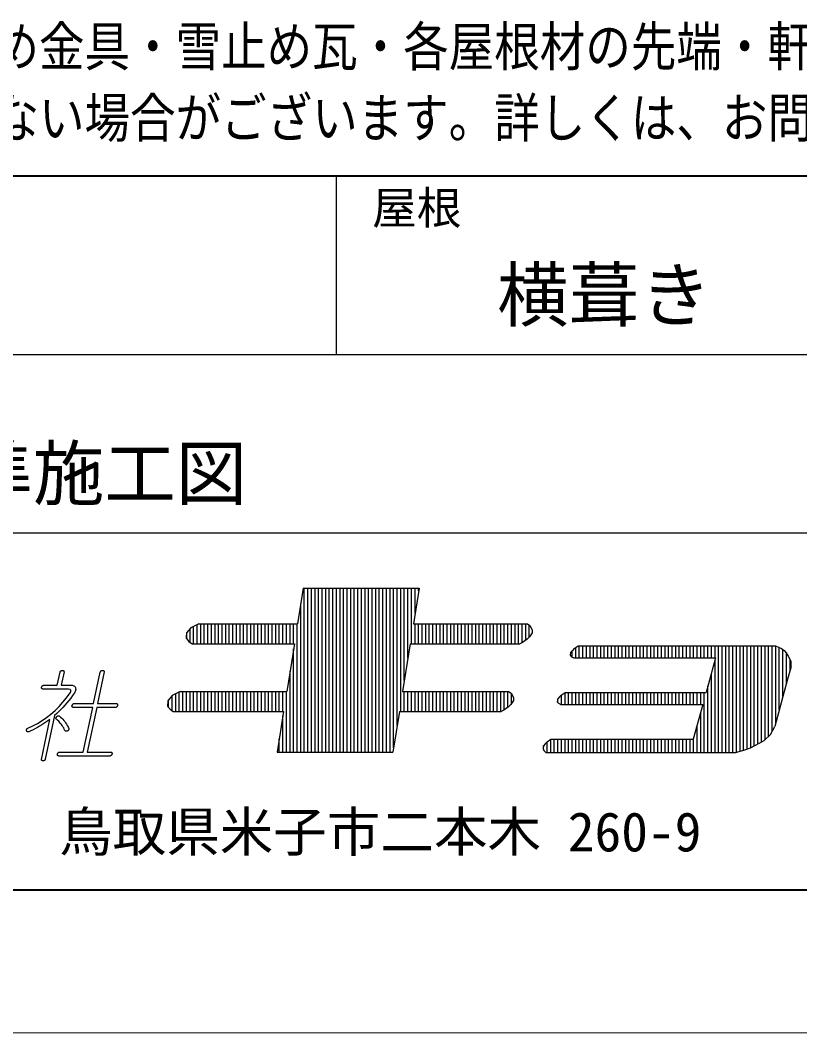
# Model space of a CAD drawing. Units: millimetres on the paper. Extents: x -210 to 210, y -235 to 150.
# Drawn here: x 124.3 to 167.9, y -148.5 to -91.8 of the extents above; entities that cross this region are included whole.
import ezdxf
from ezdxf.enums import TextEntityAlignment as Align

# ---------------------------------------------------------------- set-up
doc = ezdxf.new("R2010")
doc.units = ezdxf.units.MM
doc.layers.add('F-0_通り芯', color=6, linetype='Continuous', lineweight=9)
doc.layers.add('F-F_その他03', color=2, linetype='Continuous', lineweight=25)
doc.layers.add('F-4_文字', color=4, linetype='Continuous')
doc.styles.add('ＭＳ ゴシック', font='')
doc.styles.get('ＭＳ ゴシック').set_extended_font_data('MS Gothic')

msp = doc.modelspace()

# ---------------------------------------------------------------- linework, layer by layer
at = {"layer": 'F-0_通り芯', "color": 3, "lineweight": 40}
for p, q in [((202, -100.5), (82, -100.5)), ((-188, -140.5), (202, -140.5))]:
    msp.add_line(p, q, dxfattribs=at)
at = {"layer": 'F-0_通り芯', "color": 2, "lineweight": 25}
for p, q in [((142, -110.5), (142, -100.5)), ((82, -110.5), (202, -110.5)), ((82, -120.5), (202, -120.5))]:
    msp.add_line(p, q, dxfattribs=at)
at = {"layer": 'F-0_通り芯'}
msp.add_line((-210, -148.5), (210, -148.5), dxfattribs=at)
at = {"layer": 'F-F_その他03'}
for p, q in [((140.14, -123.591), (139.823, -125.583)), ((140.14, -123.591), (146.624, -123.591)), ((140.2, -132.787), (140.2, -123.591)), ((140.4, -132.787), (140.4, -123.591)), ((140.6, -132.787), (140.6, -123.591)), ((140.8, -132.787), (140.8, -123.591)), ((141, -132.787), (141, -123.591)), ((141.2, -132.787), (141.2, -123.591)), ((141.4, -132.787), (141.4, -123.591)), ((141.6, -132.787), (141.6, -123.591)), ((141.8, -132.787), (141.8, -123.591)), ((142, -132.787), (142, -123.591)), ((142.2, -132.787), (142.2, -123.591)), ((142.4, -132.787), (142.4, -123.591)), ((142.6, -132.787), (142.6, -123.591)), ((142.8, -132.787), (142.8, -123.591)), ((143, -132.787), (143, -123.591)), ((143.2, -132.787), (143.2, -123.591)), ((143.4, -132.787), (143.4, -123.591)), ((143.6, -132.787), (143.6, -123.591)), ((143.8, -132.787), (143.8, -123.591)), ((144, -132.787), (144, -123.591)), ((144.2, -132.787), (144.2, -123.591)), ((144.4, -132.787), (144.4, -123.591)), ((144.6, -132.787), (144.6, -123.591)), ((144.8, -132.787), (144.8, -123.591)), ((145, -132.787), (145, -123.591)), ((145.2, -132.538), (145.2, -123.591)), ((145.4, -131.281), (145.4, -123.591)), ((145.6, -130.51), (145.6, -123.591)), ((145.8, -128.768), (145.8, -123.591)), ((146, -127.511), (146, -123.591)), ((146.2, -126.715), (146.2, -123.591)), ((146.624, -123.591), (146.307, -125.583)), ((146.4, -124.998), (146.4, -123.591)), ((146.6, -123.741), (146.6, -123.591)), ((140, -132.787), (140, -124.469)), ((133.8, -126.632), (133.8, -125.872)), ((134.297, -125.583), (133.845, -125.819)), ((134, -126.715), (134, -125.738)), ((134.2, -126.715), (134.2, -125.634)), ((134.297, -125.583), (139.823, -125.583)), ((134.4, -126.715), (134.4, -125.583)), ((134.6, -126.715), (134.6, -125.583)), ((134.8, -126.715), (134.8, -125.583)), ((135, -126.715), (135, -125.583)), ((135.2, -126.715), (135.2, -125.583)), ((135.4, -126.715), (135.4, -125.583)), ((135.6, -126.715), (135.6, -125.583)), ((135.8, -126.715), (135.8, -125.583)), ((136, -126.715), (136, -125.583)), ((136.2, -126.715), (136.2, -125.583)), ((136.4, -126.715), (136.4, -125.583)), ((136.6, -126.715), (136.6, -125.583)), ((136.8, -126.715), (136.8, -125.583)), ((137, -126.715), (137, -125.583)), ((137.2, -126.715), (137.2, -125.583)), ((137.4, -126.715), (137.4, -125.583)), ((137.6, -126.715), (137.6, -125.583)), ((137.8, -126.715), (137.8, -125.583)), ((138, -126.715), (138, -125.583)), ((138.2, -126.715), (138.2, -125.583)), ((138.4, -126.715), (138.4, -125.583)), ((138.6, -126.715), (138.6, -125.583)), ((138.8, -126.715), (138.8, -125.583)), ((139, -126.715), (139, -125.583)), ((139.2, -126.715), (139.2, -125.583)), ((139.4, -126.715), (139.4, -125.583)), ((139.6, -126.715), (139.6, -125.583)), ((139.8, -132.787), (139.8, -125.583)), ((146.307, -125.583), (152.691, -125.583)), ((146.4, -126.715), (146.4, -125.583)), ((146.6, -126.715), (146.6, -125.583)), ((146.8, -126.715), (146.8, -125.583)), ((147, -126.715), (147, -125.583)), ((147.2, -126.715), (147.2, -125.583)), ((147.4, -126.715), (147.4, -125.583)), ((147.6, -126.715), (147.6, -125.583)), ((147.8, -126.715), (147.8, -125.583)), ((148, -126.715), (148, -125.583)), ((148.2, -126.715), (148.2, -125.583)), ((148.4, -126.715), (148.4, -125.583)), ((148.6, -126.715), (148.6, -125.583)), ((148.8, -126.715), (148.8, -125.583)), ((149, -126.715), (149, -125.583)), ((149.2, -126.715), (149.2, -125.583)), ((149.4, -126.715), (149.4, -125.583)), ((149.6, -126.715), (149.6, -125.583)), ((149.8, -126.715), (149.8, -125.583)), ((150, -126.715), (150, -125.583)), ((150.2, -126.715), (150.2, -125.583)), ((150.4, -126.715), (150.4, -125.583)), ((150.6, -126.715), (150.6, -125.583)), ((150.8, -126.715), (150.8, -125.583)), ((151, -126.715), (151, -125.583)), ((151.2, -126.715), (151.2, -125.583)), ((151.4, -126.715), (151.4, -125.583)), ((151.6, -126.715), (151.6, -125.583)), ((151.8, -126.715), (151.8, -125.583)), ((152, -126.715), (152, -125.583)), ((152.2, -126.715), (152.2, -125.583)), ((152.4, -126.647), (152.4, -125.583)), ((152.6, -126.507), (152.6, -125.583)), ((152.8, -126.336), (152.8, -125.659)), ((133.6, -126.417), (133.6, -126.218)), ((133.912, -126.715), (139.643, -126.715)), ((139.643, -126.715), (139.219, -129.379)), ((139.6, -132.787), (139.6, -126.982)), ((146.127, -126.715), (145.703, -129.379)), ((146.127, -126.715), (152.265, -126.715)), ((155.319, -126.974), (155.529, -126.83)), ((155.4, -127.502), (155.4, -126.918)), ((155.6, -127.502), (155.6, -126.83)), ((155.8, -127.502), (155.8, -126.83)), ((156, -127.502), (156, -126.83)), ((156.2, -127.502), (156.2, -126.83)), ((156.4, -127.502), (156.4, -126.83)), ((156.6, -127.502), (156.6, -126.83)), ((156.8, -127.502), (156.8, -126.83)), ((157, -127.502), (157, -126.83)), ((157.2, -127.502), (157.2, -126.83)), ((157.4, -127.502), (157.4, -126.83)), ((157.6, -127.502), (157.6, -126.83)), ((157.8, -127.502), (157.8, -126.83)), ((158, -127.502), (158, -126.83)), ((158.2, -127.502), (158.2, -126.83)), ((158.4, -127.502), (158.4, -126.83)), ((158.6, -127.502), (158.6, -126.83)), ((158.8, -127.502), (158.8, -126.83)), ((159, -127.502), (159, -126.83)), ((159.2, -127.502), (159.2, -126.83)), ((159.4, -127.502), (159.4, -126.83)), ((159.6, -127.502), (159.6, -126.83)), ((159.8, -127.502), (159.8, -126.83)), ((160, -127.502), (160, -126.83)), ((160.2, -127.502), (160.2, -126.83)), ((160.4, -127.502), (160.4, -126.83)), ((160.6, -127.502), (160.6, -126.83)), ((160.8, -127.502), (160.8, -126.83)), ((161, -127.502), (161, -126.83)), ((161.2, -127.502), (161.2, -126.83)), ((161.4, -127.502), (161.4, -126.83)), ((161.6, -127.502), (161.6, -126.83)), ((161.8, -127.502), (161.8, -126.83)), ((162, -127.502), (162, -126.83)), ((162.2, -127.502), (162.2, -126.83)), ((162.4, -127.502), (162.4, -126.83)), ((162.6, -127.502), (162.6, -126.83)), ((162.8, -127.502), (162.8, -126.83)), ((163, -127.502), (163, -126.83)), ((163.2, -127.502), (163.2, -126.83)), ((163.4, -132.795), (163.4, -126.83)), ((163.6, -132.795), (163.6, -126.83)), ((163.8, -132.795), (163.8, -126.83)), ((164, -132.795), (164, -126.83)), ((164.2, -132.795), (164.2, -126.83)), ((164.4, -132.78), (164.4, -126.83)), ((164.6, -132.731), (164.6, -126.83)), ((164.8, -132.682), (164.8, -126.83)), ((165, -132.604), (165, -126.83)), ((165.2, -132.52), (165.2, -126.83)), ((165.4, -132.418), (165.4, -126.83)), ((165.6, -132.315), (165.6, -126.83)), ((165.8, -132.212), (165.8, -126.83)), ((166, -132.085), (166, -126.83)), ((166.2, -131.885), (166.2, -126.83)), ((166.4, -131.611), (166.4, -126.83)), ((166.6, -131.164), (166.6, -126.835)), ((166.8, -130.416), (166.8, -126.919)), ((167, -129.669), (167, -127.031)), ((155.2, -127.452), (155.2, -127.099)), ((155.291, -127.502), (163.235, -127.502)), ((163.235, -127.502), (162.703, -129.437)), ((163.2, -132.795), (163.2, -127.628)), ((167.2, -128.922), (167.2, -127.237)), ((167.4, -128.211), (167.4, -127.595)), ((139.4, -132.787), (139.4, -128.239)), ((163, -132.795), (163, -128.356)), ((167.264, -128.683), (166.551, -131.345)), ((162.8, -132.795), (162.8, -129.083)), ((132.6, -130.273), (132.6, -129.844)), ((133.249, -129.379), (132.797, -129.614)), ((132.8, -130.463), (132.8, -129.613)), ((133, -130.51), (133, -129.508)), ((133.2, -130.51), (133.2, -129.404)), ((133.249, -129.379), (139.219, -129.379)), ((133.4, -130.51), (133.4, -129.379)), ((133.6, -130.51), (133.6, -129.379)), ((133.8, -130.51), (133.8, -129.379)), ((134, -130.51), (134, -129.379)), ((134.2, -130.51), (134.2, -129.379)), ((134.4, -130.51), (134.4, -129.379)), ((134.6, -130.51), (134.6, -129.379)), ((134.8, -130.51), (134.8, -129.379)), ((135, -130.51), (135, -129.379)), ((135.2, -130.51), (135.2, -129.379)), ((135.4, -130.51), (135.4, -129.379)), ((135.6, -130.51), (135.6, -129.379)), ((135.8, -130.51), (135.8, -129.379)), ((136, -130.51), (136, -129.379)), ((136.2, -130.51), (136.2, -129.379)), ((136.4, -130.51), (136.4, -129.379)), ((136.6, -130.51), (136.6, -129.379)), ((136.8, -130.51), (136.8, -129.379)), ((137, -130.51), (137, -129.379)), ((137.2, -130.51), (137.2, -129.379)), ((137.4, -130.51), (137.4, -129.379)), ((137.6, -130.51), (137.6, -129.379)), ((137.8, -130.51), (137.8, -129.379)), ((138, -130.51), (138, -129.379)), ((138.2, -130.51), (138.2, -129.379)), ((138.4, -130.51), (138.4, -129.379)), ((138.6, -130.51), (138.6, -129.379)), ((138.8, -130.51), (138.8, -129.379)), ((139, -130.51), (139, -129.379)), ((139.2, -132.787), (139.2, -129.379)), ((145.703, -129.379), (151.642, -129.379)), ((145.8, -130.51), (145.8, -129.379)), ((146, -130.51), (146, -129.379)), ((146.2, -130.51), (146.2, -129.379)), ((146.4, -130.51), (146.4, -129.379)), ((146.6, -130.51), (146.6, -129.379)), ((146.8, -130.51), (146.8, -129.379)), ((147, -130.51), (147, -129.379)), ((147.2, -130.51), (147.2, -129.379)), ((147.4, -130.51), (147.4, -129.379)), ((147.6, -130.51), (147.6, -129.379)), ((147.8, -130.51), (147.8, -129.379)), ((148, -130.51), (148, -129.379)), ((148.2, -130.51), (148.2, -129.379)), ((148.4, -130.51), (148.4, -129.379)), ((148.6, -130.51), (148.6, -129.379)), ((148.8, -130.51), (148.8, -129.379)), ((149, -130.51), (149, -129.379)), ((149.2, -130.51), (149.2, -129.379)), ((149.4, -130.51), (149.4, -129.379)), ((149.6, -130.51), (149.6, -129.379)), ((149.8, -130.51), (149.8, -129.379)), ((150, -130.51), (150, -129.379)), ((150.2, -130.51), (150.2, -129.379)), ((150.4, -130.51), (150.4, -129.379)), ((150.6, -130.51), (150.6, -129.379)), ((150.8, -130.51), (150.8, -129.379)), ((151, -130.51), (151, -129.379)), ((151.2, -130.51), (151.2, -129.379)), ((151.4, -130.412), (151.4, -129.379)), ((151.6, -130.268), (151.6, -129.379)), ((151.8, -130.065), (151.8, -129.499)), ((154.4, -129.994), (154.4, -129.784)), ((154.593, -129.58), (154.803, -129.437)), ((154.6, -130.108), (154.6, -129.576)), ((154.8, -130.108), (154.8, -129.439)), ((154.803, -129.437), (162.703, -129.437)), ((155, -130.108), (155, -129.437)), ((155.2, -130.108), (155.2, -129.437)), ((155.4, -130.108), (155.4, -129.437)), ((155.6, -130.108), (155.6, -129.437)), ((155.8, -130.108), (155.8, -129.437)), ((156, -130.108), (156, -129.437)), ((156.2, -130.108), (156.2, -129.437)), ((156.4, -130.108), (156.4, -129.437)), ((156.6, -130.108), (156.6, -129.437)), ((156.8, -130.108), (156.8, -129.437)), ((157, -130.108), (157, -129.437)), ((157.2, -130.108), (157.2, -129.437)), ((157.4, -130.108), (157.4, -129.437)), ((157.6, -130.108), (157.6, -129.437)), ((157.8, -130.108), (157.8, -129.437)), ((158, -130.108), (158, -129.437)), ((158.2, -130.108), (158.2, -129.437)), ((158.4, -130.108), (158.4, -129.437)), ((158.6, -130.108), (158.6, -129.437)), ((158.8, -130.108), (158.8, -129.437)), ((159, -130.108), (159, -129.437)), ((159.2, -130.108), (159.2, -129.437)), ((159.4, -130.108), (159.4, -129.437)), ((159.6, -130.108), (159.6, -129.437)), ((159.8, -130.108), (159.8, -129.437)), ((160, -130.108), (160, -129.437)), ((160.2, -130.108), (160.2, -129.437)), ((160.4, -130.108), (160.4, -129.437)), ((160.6, -130.108), (160.6, -129.437)), ((160.8, -130.108), (160.8, -129.437)), ((161, -130.108), (161, -129.437)), ((161.2, -130.108), (161.2, -129.437)), ((161.4, -130.108), (161.4, -129.437)), ((161.6, -130.108), (161.6, -129.437)), ((161.8, -130.108), (161.8, -129.437)), ((162, -130.108), (162, -129.437)), ((162.2, -130.108), (162.2, -129.437)), ((162.4, -130.108), (162.4, -129.437)), ((162.6, -132.795), (162.6, -129.437)), ((154.566, -130.108), (162.518, -130.108)), ((162.518, -130.108), (161.982, -132.059)), ((132.864, -130.51), (139.039, -130.51)), ((139.039, -130.51), (138.676, -132.787)), ((139, -132.787), (139, -130.752)), ((145.523, -130.51), (145.16, -132.787)), ((145.523, -130.51), (151.216, -130.51)), ((162.4, -132.795), (162.4, -130.537)), ((162.2, -132.795), (162.2, -131.265)), ((166.302, -131.784), (166.551, -131.345)), ((138.8, -132.787), (138.8, -132.009)), ((153.797, -132.203), (154.007, -132.059)), ((154, -132.795), (154, -132.064)), ((154.007, -132.059), (161.982, -132.059)), ((154.2, -132.795), (154.2, -132.059)), ((154.4, -132.795), (154.4, -132.059)), ((154.6, -132.795), (154.6, -132.059)), ((154.8, -132.795), (154.8, -132.059)), ((155, -132.795), (155, -132.059)), ((155.2, -132.795), (155.2, -132.059)), ((155.4, -132.795), (155.4, -132.059)), ((155.6, -132.795), (155.6, -132.059)), ((155.8, -132.795), (155.8, -132.059)), ((156, -132.795), (156, -132.059)), ((156.2, -132.795), (156.2, -132.059)), ((156.4, -132.795), (156.4, -132.059)), ((156.6, -132.795), (156.6, -132.059)), ((156.8, -132.795), (156.8, -132.059)), ((157, -132.795), (157, -132.059)), ((157.2, -132.795), (157.2, -132.059)), ((157.4, -132.795), (157.4, -132.059)), ((157.6, -132.795), (157.6, -132.059)), ((157.8, -132.795), (157.8, -132.059)), ((158, -132.795), (158, -132.059)), ((158.2, -132.795), (158.2, -132.059)), ((158.4, -132.795), (158.4, -132.059)), ((158.6, -132.795), (158.6, -132.059)), ((158.8, -132.795), (158.8, -132.059)), ((159, -132.795), (159, -132.059)), ((159.2, -132.795), (159.2, -132.059)), ((159.4, -132.795), (159.4, -132.059)), ((159.6, -132.795), (159.6, -132.059)), ((159.8, -132.795), (159.8, -132.059)), ((160, -132.795), (160, -132.059)), ((160.2, -132.795), (160.2, -132.059)), ((160.4, -132.795), (160.4, -132.059)), ((160.6, -132.795), (160.6, -132.059)), ((160.8, -132.795), (160.8, -132.059)), ((161, -132.795), (161, -132.059)), ((161.2, -132.795), (161.2, -132.059)), ((161.4, -132.795), (161.4, -132.059)), ((161.6, -132.795), (161.6, -132.059)), ((161.8, -132.795), (161.8, -132.059)), ((162, -132.795), (162, -131.992)), ((153.6, -132.639), (153.6, -132.41)), ((153.8, -132.795), (153.8, -132.2)), ((138.676, -132.787), (145.16, -132.787))]:
    msp.add_line(p, q, dxfattribs=at)
for points in [[(133.845, -125.819), (133.603, -126.102), (133.596, -126.412), (133.731, -126.58), (133.912, -126.715)], [(152.691, -125.583), (152.838, -125.685), (152.97, -125.926), (152.955, -126.097), (152.818, -126.318), (152.686, -126.446), (152.421, -126.637), (152.265, -126.715)], [(155.319, -126.974), (155.217, -127.081), (155.114, -127.189), (155.093, -127.345)], [(155.529, -126.83), (166.588, -126.83), (166.929, -126.974)], [(166.929, -126.974), (167.074, -127.091), (167.186, -127.214), (167.297, -127.398), (167.443, -127.677), (167.443, -128.063), (167.264, -128.683)], [(155.093, -127.345), (155.159, -127.43), (155.291, -127.502)], [(126.58, -128.214), (126.593, -128.208), (126.608, -128.203), (126.624, -128.199), (126.645, -128.199), (126.663, -128.2), (126.68, -128.202), (126.694, -128.206), (126.707, -128.211), (126.717, -128.218), (126.726, -128.226), (126.733, -128.236), (126.738, -128.247), (126.741, -128.26), (126.742, -128.274), (126.746, -128.279), (126.587, -129.028), (127.127, -129.028), (127.177, -129.029), (127.222, -129.035), (127.261, -129.045), (127.296, -129.059), (127.326, -129.077), (127.351, -129.099), (127.371, -129.125), (127.386, -129.154), (127.395, -129.188), (127.4, -129.226), (127.399, -129.231), (127.399, -129.252), (127.398, -129.274), (127.394, -129.296), (127.39, -129.319), (127.384, -129.342), (127.376, -129.365), (127.366, -129.388), (127.355, -129.412), (127.343, -129.436), (127.329, -129.461), (127.223, -129.608)], [(128.4, -130.054), (128.774, -128.295), (128.778, -128.28), (128.784, -128.266), (128.791, -128.253), (128.799, -128.241), (128.808, -128.231), (128.819, -128.222), (128.831, -128.214), (128.844, -128.208), (128.859, -128.203), (128.875, -128.199), (128.891, -128.199), (128.91, -128.2), (128.928, -128.202), (128.943, -128.206), (128.956, -128.211), (128.967, -128.218), (128.977, -128.226), (128.984, -128.236), (128.989, -128.247), (128.992, -128.26), (128.993, -128.274), (128.997, -128.279), (128.62, -130.054), (129.662, -130.054), (129.679, -130.055), (129.693, -130.057), (129.706, -130.061), (129.717, -130.067), (129.726, -130.074), (129.734, -130.083), (129.74, -130.094), (129.744, -130.106), (129.746, -130.119), (129.747, -130.135), (129.744, -130.15), (129.739, -130.17), (129.733, -130.188), (129.726, -130.204)], [(127.131, -129.362), (127.131, -129.342), (127.127, -129.323), (127.119, -129.305), (127.107, -129.29), (127.091, -129.275), (127.071, -129.263), (126.99, -129.241), (125.574, -129.241), (125.557, -129.241), (125.543, -129.238), (125.53, -129.234), (125.519, -129.229), (125.51, -129.221), (125.502, -129.213), (125.496, -129.202), (125.492, -129.19), (125.489, -129.177), (125.489, -129.161), (125.492, -129.145), (125.497, -129.127), (125.503, -129.11), (125.51, -129.095), (125.519, -129.081), (125.528, -129.069), (125.54, -129.059), (125.552, -129.05), (125.565, -129.043), (125.58, -129.037), (125.596, -129.033), (125.619, -129.028), (126.368, -129.028), (126.523, -128.295), (126.527, -128.28), (126.533, -128.266), (126.539, -128.253), (126.548, -128.241), (126.557, -128.231), (126.568, -128.222), (126.58, -128.214)], [(124.671, -131.627), (124.663, -131.617), (124.657, -131.604), (124.652, -131.589), (124.648, -131.584), (124.647, -131.575), (124.646, -131.567), (124.645, -131.559), (124.644, -131.552), (124.644, -131.545), (124.644, -131.538), (124.644, -131.532), (124.645, -131.526), (124.645, -131.52), (124.646, -131.514), (124.649, -131.504), (124.653, -131.494), (124.657, -131.485), (124.662, -131.476), (124.668, -131.467), (124.675, -131.46), (124.683, -131.452), (124.692, -131.446), (124.701, -131.439), (124.712, -131.434), (124.717, -131.434), (124.992, -131.307), (125.259, -131.165), (125.518, -131.007), (125.768, -130.833), (126.009, -130.644), (126.242, -130.439), (126.466, -130.218), (126.682, -129.981), (126.89, -129.729), (127.088, -129.461), (127.105, -129.434), (127.118, -129.408), (127.126, -129.385), (127.131, -129.362)], [(127.223, -129.608), (127.117, -129.751), (127.009, -129.889), (126.9, -130.022), (126.789, -130.151), (126.677, -130.275), (126.564, -130.394), (126.449, -130.508), (126.333, -130.618), (126.216, -130.723), (125.696, -133.166)], [(132.797, -129.614), (132.554, -129.897), (132.548, -130.207), (132.682, -130.376), (132.864, -130.51)], [(151.642, -129.379), (151.789, -129.48), (151.922, -129.721), (151.907, -129.892), (151.77, -130.113), (151.637, -130.241), (151.372, -130.432), (151.216, -130.51)], [(154.593, -129.58), (154.491, -129.688), (154.389, -129.796), (154.367, -129.952)], [(126.389, -132.975), (126.382, -132.966), (126.377, -132.956), (126.373, -132.944), (126.371, -132.93), (126.37, -132.915), (126.374, -132.894), (126.379, -132.875), (126.385, -132.859), (126.392, -132.843), (126.4, -132.83), (126.409, -132.818), (126.42, -132.807), (126.431, -132.798), (126.444, -132.791), (126.458, -132.785), (126.473, -132.781), (126.48, -132.776), (127.822, -132.776), (128.354, -130.274), (127.268, -130.274), (127.255, -130.273), (127.243, -130.271), (127.232, -130.267), (127.223, -130.262), (127.215, -130.255), (127.208, -130.247), (127.202, -130.237), (127.198, -130.226), (127.195, -130.213), (127.193, -130.199), (127.193, -130.198), (127.192, -130.196), (127.191, -130.195), (127.191, -130.194), (127.191, -130.192), (127.191, -130.19), (127.191, -130.188), (127.191, -130.187), (127.191, -130.185)], [(129.726, -130.204), (129.717, -130.218), (129.708, -130.231), (129.697, -130.242), (129.686, -130.251), (129.673, -130.258), (129.659, -130.264), (129.644, -130.268), (129.637, -130.274), (128.573, -130.274), (128.041, -132.776), (129.357, -132.776), (129.372, -132.777), (129.385, -132.779), (129.397, -132.783), (129.408, -132.789), (129.417, -132.796), (129.424, -132.805), (129.429, -132.815), (129.433, -132.827), (129.435, -132.841), (129.436, -132.856), (129.433, -132.872), (129.428, -132.892), (129.422, -132.91), (129.414, -132.926), (129.406, -132.94), (129.397, -132.953), (129.386, -132.963), (129.375, -132.973), (129.362, -132.98), (129.348, -132.986), (129.333, -132.99), (129.326, -132.995), (126.449, -132.995), (126.434, -132.994), (126.42, -132.992), (126.408, -132.988), (126.398, -132.982), (126.389, -132.975)], [(127.191, -130.185), (127.192, -130.183), (127.193, -130.177), (127.198, -130.157), (127.204, -130.138), (127.212, -130.121), (127.221, -130.106), (127.231, -130.093), (127.242, -130.082), (127.254, -130.072), (127.268, -130.064), (127.283, -130.058), (127.299, -130.054), (128.4, -130.054)], [(154.367, -129.952), (154.433, -130.036), (154.566, -130.108)], [(125.696, -133.166), (125.692, -133.182), (125.687, -133.196), (125.68, -133.209), (125.672, -133.22), (125.663, -133.231), (125.652, -133.24), (125.64, -133.247), (125.626, -133.254), (125.612, -133.259), (125.596, -133.263), (125.579, -133.263), (125.559, -133.262), (125.541, -133.259), (125.525, -133.255), (125.511, -133.25), (125.5, -133.243), (125.49, -133.234), (125.483, -133.223), (125.478, -133.211), (125.475, -133.198), (125.474, -133.183), (125.95, -130.942), (125.839, -131.025), (125.727, -131.105), (125.612, -131.182), (125.497, -131.256), (125.379, -131.327), (125.259, -131.395), (125.138, -131.46), (125.016, -131.522), (124.891, -131.581), (124.765, -131.637), (124.747, -131.642), (124.731, -131.645), (124.716, -131.646), (124.702, -131.645), (124.69, -131.641), (124.68, -131.635), (124.671, -131.627)], [(126.325, -130.937), (126.313, -130.926), (126.303, -130.914), (126.297, -130.902), (126.293, -130.89), (126.291, -130.877), (126.293, -130.863), (126.297, -130.849), (126.304, -130.834), (126.314, -130.819), (126.327, -130.803), (126.334, -130.798), (126.349, -130.783), (126.364, -130.77), (126.378, -130.76), (126.393, -130.751), (126.407, -130.745), (126.422, -130.742), (126.436, -130.74), (126.45, -130.741), (126.464, -130.744), (126.477, -130.749), (126.491, -130.76), (126.555, -130.816), (126.617, -130.875), (126.675, -130.936), (126.731, -131.001), (126.784, -131.068), (126.835, -131.137), (126.882, -131.21), (126.927, -131.285), (126.969, -131.364), (127.009, -131.445), (127.013, -131.46), (127.015, -131.476), (127.015, -131.49), (127.012, -131.505), (127.008, -131.518), (127.001, -131.531), (126.993, -131.544)], [(126.993, -131.544), (126.982, -131.556), (126.969, -131.567), (126.953, -131.578), (126.947, -131.584), (126.925, -131.594), (126.904, -131.602), (126.885, -131.606), (126.867, -131.608), (126.851, -131.608), (126.836, -131.604), (126.823, -131.598), (126.811, -131.589), (126.8, -131.577), (126.791, -131.562), (126.76, -131.492), (126.725, -131.424), (126.687, -131.358), (126.645, -131.293), (126.6, -131.229), (126.552, -131.168), (126.5, -131.107), (126.445, -131.049), (126.387, -130.992), (126.325, -130.937)], [(164.821, -132.677), (165.185, -132.528), (165.952, -132.134), (166.302, -131.784)], [(153.797, -132.203), (153.695, -132.31), (153.592, -132.418), (153.571, -132.574)], [(153.571, -132.574), (153.623, -132.69), (153.728, -132.795)], [(153.728, -132.795), (164.343, -132.795), (164.821, -132.677)]]:
    msp.add_lwpolyline(points, dxfattribs=at)

# ---------------------------------------------------------------- texts
at = {"layer": 'F-4_文字', "style": 'ＭＳ ゴシック', "width": 0.85}
for s, p in [('※\u3000各種取付部品は、取付先（雪止め金具・雪止め瓦・各屋根材の先端・軒樋吊金具等）の', (82, -95)), ('\u3000\u3000寸法・形状によっては取り付かない場合がございます。詳しくは、お問い合わせください。', (82, -99))]:
    msp.add_text(s, height=2.199, dxfattribs=at).set_placement(p, align=Align.BOTTOM_LEFT)
at = {"layer": 'F-4_文字', "color": 7, "style": 'ＭＳ ゴシック'}
msp.add_text('屋根', height=1.833, dxfattribs=at).set_placement((144, -103.75), align=Align.BOTTOM_LEFT)
at = {"layer": 'F-4_文字', "style": 'ＭＳ ゴシック'}
for s, p in [('横葺き', (151, -109.5)), ('標準施工図', (117, -119.5))]:
    msp.add_text(s, height=2.933, dxfattribs=at).set_placement(p, align=Align.BOTTOM_LEFT)
at = {"layer": 'F-F_その他03', "color": 7, "style": 'ＭＳ ゴシック'}
msp.add_text('〒689-3541\u3000鳥取県米子市二本木 260-9', height=2.199, dxfattribs=at).set_placement((108.5, -139), align=Align.BOTTOM_LEFT)

doc.saveas('drawing.dxf')
